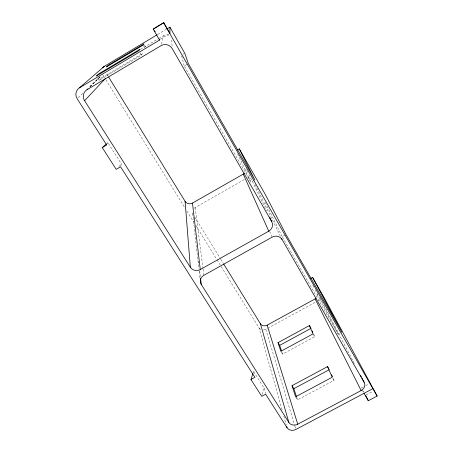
<?xml version="1.0" encoding="UTF-8"?>
<svg xmlns="http://www.w3.org/2000/svg" width="453" height="453" viewBox="0 0 453 453"><rect width="100%" height="100%" fill="white"/><g stroke="black" fill="none" stroke-linecap="round" stroke-linejoin="round"><path stroke-width="0.34" stroke-dasharray="2.27 1.7" d="M161.489 44.258L163.55 35.662A6.031 5.81 71.4 0 1 169.394 35.696M262.298 394.433L264.156 388.147L253.555 371.505L253.125 372.836M120.917 165.656L121.444 163.975L107.814 142.559L106.806 143.476M107.242 143.782L107.814 142.559M97.752 78.182L99.105 80.362L141.478 55.13L142.44 53.579L141.489 51.965M119.06 166.404L121.444 163.975M99.105 80.362L101.506 77.961L142.44 53.579M90 86.817L101.104 76.087M89.898 86.665L99.96 76.97M78.188 97.797L82.752 93.409M89.847 86.58L100.492 76.336L101.506 77.961M157.757 34.417L166.262 29.337M140.549 49.377L158.103 38.913M158.709 38.55L163.55 35.662M160.311 39.201L168.748 34.168M183.114 54.213L184.218 53.562M254.246 180.226L250.905 182.129L184.224 65.974L187.74 63.896M194.077 208.369A5.368 5.136 -7.5 0 1 195.186 207.531L244.66 179.371M339.467 333.64L338.255 334.291L282.185 236.613L285.447 234.796M263.295 330.01A5.04 4.53 -16 0 0 265.809 329.331L267.044 328.651M267.666 328.312L315.373 302.242M318.47 300.549L320.328 299.535M281.528 352.445L282.553 354.116L314.722 336.687L313.584 334.121M295.939 397.304L297.53 399.863L334.071 380.339L332.955 377.83M363.181 386.953L361.313 387.944L361.919 389.138M365.679 385.628L368.793 383.968M366.16 394.92L372.995 391.301M102.52 74.388L104.383 77.401M105.866 79.807L184.677 207.44M186.908 211.053L193.601 221.891M195.832 225.503L216.653 259.218M217.021 259.818L259.031 327.853L282.094 410.067M194.745 216.998L220.322 258.578M220.696 259.178L223.289 263.397M140.158 52.91L141.478 55.13M332.836 378.261L334.071 380.339M143.425 45.594L145.362 48.89M313.391 334.427L314.722 336.687M144.518 45.062L145.77 47.191M363.074 390.99L363.776 392.207M320.203 298.102L354.733 364.308M312.842 285.328L313.821 287.213M315.124 289.722L338.255 334.291M362.219 389.739L363.431 392.134M265.294 202.519L282.185 236.613M255.045 184.32L280.73 236.919M247.191 170.639L266.5 210.792M237.587 153.822L250.905 182.129M269.592 231.33L272.196 237.112M281.936 352.241L282.553 354.116M296.67 397.23L297.53 399.863M265.809 329.331L294.671 425.401M294.875 426.075L295.888 429.461M283.81 416.182L286.285 425.01M181.63 55.866L184.224 65.974M264.156 388.147L265.498 393.538M253.555 371.505L254.008 373.459M195.186 207.531L202.995 268.306M203.086 269.003L203.89 275.294M198.629 261.415L198.788 262.814M199.671 270.498L200.469 277.485M192.655 213.403L198.867 268.731M199.184 271.528L199.892 277.836M171.693 39.932L172.163 47.322M247.882 177.989A5.413 5.204 -25.8 0 1 251.262 178.618M192.944 213.992A5.368 5.136 -7.5 0 1 192.718 213.357M317.808 294.201A5.096 4.598 -23.3 0 1 316.63 297.678M260.815 329.473A5.04 4.53 -16 0 1 259.031 327.853M107.893 75.827A5.98 5.725 50.8 0 1 106.982 72.888M246.013 168.822A5.447 5.277 -26.7 0 1 244.869 172.752"/><path stroke-width="0.68" d="M372.893 388.634L295.888 429.461A6.625 5.64 -15.8 0 1 287.049 427.728L265.668 394.212L261.738 396.318L250.951 379.501L252.904 373.504M250.951 379.501L254.914 377.36L120.566 166.783L116.195 169.32L102.265 147.587L106.67 145.005L77.174 98.771A8.256 7.831 42.4 0 1 79.513 87.78L159.535 40.074L159.711 39.558M159.535 40.074L153.205 29.139L163.776 22.65L169.954 33.448L169.909 27.157L166.868 28.975M153.205 29.139L163.776 22.65M269.563 217.157L271.709 221.613A7.344 6.914 -23 0 1 268.759 231.177L200.271 269.541A7.276 6.784 -7.4 0 1 190.351 267.276L84.609 100.713L105.515 78.369M84.609 100.713A8.222 7.826 42.3 0 1 83.329 95.668L83.76 93.641A8.222 7.826 42.3 0 1 86.976 89.745L87.984 88.771M102.265 147.587L106.296 143.935M79.513 87.78L104.298 66.336L157.151 34.779M86.976 89.745L161.172 45.583A8.284 8.018 69.1 0 1 172.248 48.669L271.709 221.613M237.168 150.068L239.292 148.85L265.288 194.445L285.99 234.49L341.89 332.332L312.587 277.4L310.786 278.391M108.629 77.027L185.079 201.291A5.408 5.204 -4.7 0 0 192.468 203.091L243.261 174.128A5.447 5.277 -26.7 0 0 244.399 173.278M223.657 263.997L260.362 323.657A5.051 4.547 -16.3 0 0 262.729 325.526L263.98 325.803A5.051 4.547 -16.3 0 0 267.151 325.141L315.095 298.912A5.096 4.598 -23.3 0 0 316.171 298.148M309.399 325.582L313.057 333.861L280.843 351.33L278.017 342.638L309.399 325.582L311.024 328.346L279.688 345.367L281.528 350.99M327.53 366.613L332.225 377.219L295.622 396.788L292.009 385.673L327.53 366.613L328.736 368.646M296.455 396.573L293.867 388.674L329.337 369.659M200.549 278.187L201.268 284.478L288.872 422.462A6.642 5.668 -16.1 0 0 291.936 424.761L293.567 425.084A6.642 5.668 -16.1 0 0 297.729 424.206L361.143 390.548A6.716 5.753 -22.1 0 0 364.184 382.423L361.902 378.051M364.036 393.329L368.312 400.712L377.134 396.047L324.048 297.502L312.587 277.4M292.009 385.673L293.867 388.674M278.017 342.638L279.688 345.367M154.524 30.6L155.215 31.795M281.347 238.187L364.184 382.423M163.675 22.877L377.134 396.047M169.909 27.157L184.773 53.233L188.329 63.55L254.807 179.909L239.292 148.85M360.599 375.548L361.251 376.8M365.537 395.248L368.312 400.712M315.095 298.912L361.143 390.548M243.261 174.128L268.759 231.177M312.162 330.911L312.729 332.196M331.562 374.688L332.4 376.573M267.151 325.141L297.729 424.206M260.362 323.657L288.872 422.462M286.67 426.369L287.049 427.728M192.468 203.091L200.271 269.541M185.079 201.291L190.351 267.276M102.65 67.854A5.997 5.73 50.5 0 1 104.298 66.336M201.268 284.478A7.203 6.659 -9.3 0 1 203.89 275.294L272.196 237.112A7.276 6.784 -22.9 0 1 281.964 239.456M139.903 49.281L138.845 50.685L96.398 76.002L98.896 73.743L139.903 49.281M143.89 43.998L143.103 45.045L106.444 66.925L108.312 65.232L143.89 43.998"/></g></svg>
